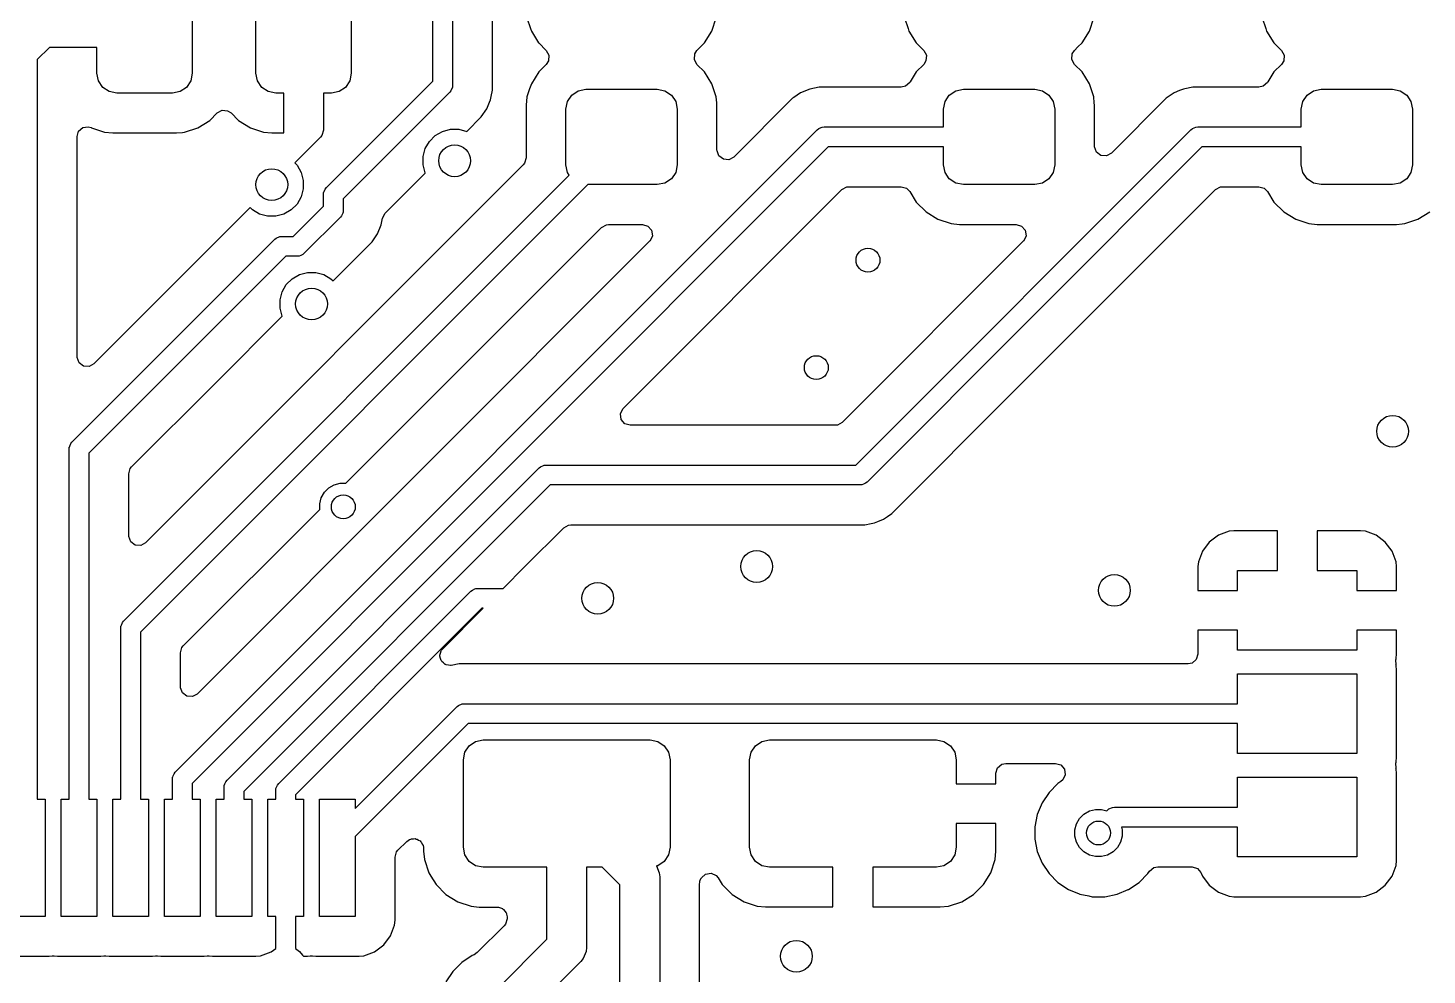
# Model space of a CAD drawing. Extents: x 2.03 to 8.88, y -5.74 to -2.97.
# Drawn here: x 4.509 to 5.202, y -4.745 to -4.277 of the extents above; entities that cross this region are included whole.
import ezdxf

# ---------------------------------------------------------------- set-up
doc = ezdxf.new("R2010")
doc.units = 0
doc.header["$MEASUREMENT"] = 0
doc.layers.add('BLACK', color=7, linetype='CONTINUOUS')

msp = doc.modelspace()

# ---------------------------------------------------------------- linework, layer by layer
at = {"layer": 'BLACK', "linetype": 'CONTINUOUS'}
for p, q in [((4.70965, -4.30308), (4.70965, -4.12402)), ((4.71949, -4.12402), (4.71949, -4.30512)), ((4.73919, -4.30249), (4.73919, -4.14858)), ((4.59055, -4.26378), (4.59055, -4.29921)), ((4.62205, -4.29921), (4.62205, -4.26378)), ((4.66929, -4.26378), (4.66929, -4.29921)), ((4.7563, -4.27176), (4.75805, -4.27703)), ((4.84783, -4.27832), (4.85, -4.27176)), ((4.94331, -4.27176), (4.94505, -4.27703)), ((5.03484, -4.27832), (5.03701, -4.27176)), ((5.12047, -4.27176), (5.12222, -4.27703)), ((4.75805, -4.27703), (4.75847, -4.27832)), ((4.75847, -4.27832), (4.76209, -4.28419)), ((4.8442, -4.2842), (4.84783, -4.27832)), ((4.94505, -4.27703), (4.94548, -4.27832)), ((4.94548, -4.27832), (4.9491, -4.28419)), ((5.03121, -4.2842), (5.03484, -4.27832)), ((5.12222, -4.27703), (5.12265, -4.27832)), ((5.12265, -4.27832), (5.12626, -4.28419)), ((4.51975, -4.28642), (4.51378, -4.29239)), ((4.54331, -4.28642), (4.51975, -4.28642)), ((4.54331, -4.29921), (4.54331, -4.28642)), ((4.76209, -4.28419), (4.7621, -4.2842)), ((4.7621, -4.2842), (4.76579, -4.28789)), ((4.76579, -4.28789), (4.7671, -4.2903)), ((4.83939, -4.28963), (4.84051, -4.28789)), ((4.84051, -4.28789), (4.8422, -4.2862)), ((4.8422, -4.2862), (4.8442, -4.2842)), ((4.9491, -4.28419), (4.94911, -4.2842)), ((4.94911, -4.2842), (4.95279, -4.28789)), ((4.95279, -4.28789), (4.95411, -4.2903)), ((5.0264, -4.28963), (5.02752, -4.28789)), ((5.02752, -4.28789), (5.02921, -4.2862)), ((5.02921, -4.2862), (5.03121, -4.2842)), ((5.12626, -4.28419), (5.12627, -4.2842)), ((5.12627, -4.2842), (5.12996, -4.28789)), ((5.12996, -4.28789), (5.13128, -4.2903)), ((4.51378, -4.29239), (4.51378, -4.65844)), ((4.76579, -4.29479), (4.7621, -4.29848)), ((4.76691, -4.29304), (4.76579, -4.29479)), ((4.7671, -4.2903), (4.76691, -4.29304)), ((4.8392, -4.29238), (4.83939, -4.28963)), ((4.84051, -4.29479), (4.8392, -4.29238)), ((4.8442, -4.29848), (4.84051, -4.29479)), ((4.95279, -4.29479), (4.94911, -4.29848)), ((4.95392, -4.29304), (4.95279, -4.29479)), ((4.95411, -4.2903), (4.95392, -4.29304)), ((5.0262, -4.29238), (5.0264, -4.28963)), ((5.02752, -4.29479), (5.0262, -4.29238)), ((5.03121, -4.29848), (5.02752, -4.29479)), ((5.12996, -4.29479), (5.12627, -4.29848)), ((5.13108, -4.29304), (5.12996, -4.29479)), ((5.13128, -4.2903), (5.13108, -4.29304)), ((4.54406, -4.30298), (4.54331, -4.29921)), ((4.59055, -4.29921), (4.5898, -4.30298)), ((4.6228, -4.30298), (4.62205, -4.29921)), ((4.66929, -4.29921), (4.66854, -4.30298)), ((4.73919, -4.30269), (4.73919, -4.30249)), ((4.73919, -4.30249), (4.73919, -4.30249)), ((4.73919, -4.30754), (4.73919, -4.30269)), ((4.7621, -4.29848), (4.75847, -4.30436)), ((4.84783, -4.30436), (4.8442, -4.29848)), ((4.94911, -4.29848), (4.94604, -4.30344)), ((4.94911, -4.29848), (4.94911, -4.29848)), ((5.03484, -4.30436), (5.03121, -4.29848)), ((5.12627, -4.29848), (5.12321, -4.30344)), ((5.12627, -4.29848), (5.12627, -4.29848)), ((4.54619, -4.30617), (4.54406, -4.30298)), ((4.54938, -4.30831), (4.54619, -4.30617)), ((4.55315, -4.30906), (4.54938, -4.30831)), ((4.58071, -4.30906), (4.55315, -4.30906)), ((4.58448, -4.30831), (4.58071, -4.30906)), ((4.58767, -4.30617), (4.58448, -4.30831)), ((4.5898, -4.30298), (4.58767, -4.30617)), ((4.62493, -4.30617), (4.6228, -4.30298)), ((4.62812, -4.30831), (4.62493, -4.30617)), ((4.63189, -4.30906), (4.62812, -4.30831)), ((4.63583, -4.30906), (4.63189, -4.30906)), ((4.63583, -4.32874), (4.63583, -4.30906)), ((4.65945, -4.30906), (4.65551, -4.30906)), ((4.65551, -4.30906), (4.65551, -4.32732)), ((4.65695, -4.35577), (4.70965, -4.30308)), ((4.66322, -4.30831), (4.65945, -4.30906)), ((4.66641, -4.30617), (4.66322, -4.30831)), ((4.71805, -4.3086), (4.66535, -4.36129)), ((4.66854, -4.30298), (4.66641, -4.30617)), ((4.71866, -4.30785), (4.71805, -4.3086)), ((4.71939, -4.30608), (4.71866, -4.30785)), ((4.71949, -4.30512), (4.71939, -4.30608)), ((4.73856, -4.31073), (4.73919, -4.30754)), ((4.75764, -4.30687), (4.7563, -4.31091)), ((4.75847, -4.30436), (4.75764, -4.30687)), ((4.75847, -4.30436), (4.75847, -4.30436)), ((4.77847, -4.30997), (4.78167, -4.30784)), ((4.78167, -4.30784), (4.78543, -4.30709)), ((4.78543, -4.30709), (4.82087, -4.30709)), ((4.82087, -4.30709), (4.82463, -4.30784)), ((4.82463, -4.30784), (4.82783, -4.30997)), ((4.84933, -4.30889), (4.84783, -4.30436)), ((4.85, -4.31091), (4.84933, -4.30889)), ((4.89186, -4.30889), (4.88844, -4.31117)), ((4.89634, -4.30703), (4.89186, -4.30889)), ((4.89636, -4.30702), (4.89634, -4.30703)), ((4.89641, -4.30701), (4.89636, -4.30702)), ((4.9011, -4.30608), (4.89641, -4.30701)), ((4.89641, -4.30701), (4.89641, -4.30701)), ((4.94169, -4.30608), (4.9011, -4.30608)), ((4.9438, -4.3056), (4.94169, -4.30608)), ((4.94585, -4.30376), (4.9438, -4.3056)), ((4.94604, -4.30344), (4.94585, -4.30376)), ((4.96548, -4.30997), (4.96867, -4.30784)), ((4.96867, -4.30784), (4.97244, -4.30709)), ((4.97244, -4.30709), (5.00787, -4.30709)), ((5.00787, -4.30709), (5.01164, -4.30784)), ((5.01164, -4.30784), (5.01483, -4.30997)), ((5.03634, -4.30889), (5.03484, -4.30436)), ((5.03701, -4.31091), (5.03634, -4.30889)), ((5.07692, -4.30889), (5.07288, -4.31158)), ((5.07954, -4.3078), (5.07692, -4.30889)), ((5.07692, -4.30889), (5.07692, -4.30889)), ((5.0814, -4.30703), (5.07954, -4.3078)), ((5.08219, -4.30687), (5.0814, -4.30703)), ((5.0814, -4.30703), (5.0814, -4.30703)), ((5.08616, -4.30608), (5.08219, -4.30687)), ((5.08219, -4.30687), (5.08219, -4.30687)), ((5.09101, -4.30608), (5.08616, -4.30608)), ((5.09125, -4.30608), (5.09101, -4.30608)), ((5.11886, -4.30608), (5.09125, -4.30608)), ((5.09125, -4.30608), (5.09125, -4.30608)), ((5.12097, -4.3056), (5.11886, -4.30608)), ((5.12301, -4.30376), (5.12097, -4.3056)), ((5.12321, -4.30344), (5.12301, -4.30376)), ((5.14265, -4.30997), (5.14584, -4.30784)), ((5.14584, -4.30784), (5.14961, -4.30709)), ((5.14961, -4.30709), (5.18504, -4.30709)), ((5.18504, -4.30709), (5.18881, -4.30784)), ((5.18881, -4.30784), (5.192, -4.30997)), ((4.7337, -4.32082), (4.73639, -4.31678)), ((4.73639, -4.31678), (4.73772, -4.31357)), ((4.73772, -4.31357), (4.73825, -4.3123)), ((4.73825, -4.3123), (4.73856, -4.31073)), ((4.7563, -4.31091), (4.75589, -4.31496)), ((4.75589, -4.31496), (4.75589, -4.34112)), ((4.7563, -4.31091), (4.7563, -4.31091)), ((4.7563, -4.31091), (4.7563, -4.31091)), ((4.77559, -4.31693), (4.77634, -4.31316)), ((4.77634, -4.31316), (4.77847, -4.30997)), ((4.82783, -4.30997), (4.82996, -4.31316)), ((4.82996, -4.31316), (4.83071, -4.31693)), ((4.8503, -4.31381), (4.85, -4.31091)), ((4.85, -4.31091), (4.85, -4.31091)), ((4.85041, -4.31496), (4.8503, -4.31381)), ((4.85041, -4.33721), (4.85041, -4.31496)), ((4.88783, -4.31158), (4.85875, -4.34066)), ((4.88844, -4.31117), (4.88783, -4.31158)), ((4.88783, -4.31158), (4.88783, -4.31158)), ((4.9626, -4.31693), (4.96335, -4.31316)), ((4.96335, -4.31316), (4.96548, -4.30997)), ((5.01483, -4.30997), (5.01697, -4.31316)), ((5.01697, -4.31316), (5.01772, -4.31693)), ((5.0373, -4.31381), (5.03701, -4.31091)), ((5.03701, -4.31091), (5.03701, -4.31091)), ((5.03742, -4.31496), (5.0373, -4.31381)), ((5.03742, -4.33526), (5.03742, -4.31496)), ((5.07288, -4.31158), (5.04576, -4.33871)), ((5.13976, -4.31693), (5.14051, -4.31316)), ((5.14051, -4.31316), (5.14265, -4.30997)), ((5.192, -4.30997), (5.19413, -4.31316)), ((5.19413, -4.31316), (5.19488, -4.31693)), ((4.59328, -4.32617), (4.59916, -4.32255)), ((4.59916, -4.32255), (4.60286, -4.31885)), ((4.60286, -4.31885), (4.60528, -4.31753)), ((4.60528, -4.31753), (4.60802, -4.31772)), ((4.60802, -4.31772), (4.60977, -4.31885)), ((4.60977, -4.31885), (4.61345, -4.32253)), ((4.61345, -4.32253), (4.61933, -4.32616)), ((4.72653, -4.32799), (4.7337, -4.32082)), ((4.77559, -4.34449), (4.77559, -4.31693)), ((4.83071, -4.31693), (4.83071, -4.34449)), ((4.9626, -4.32579), (4.9626, -4.31693)), ((5.01772, -4.31693), (5.01772, -4.34449)), ((5.13976, -4.32579), (5.13976, -4.31693)), ((5.19488, -4.31693), (5.19488, -4.34449)), ((4.53348, -4.33053), (4.53426, -4.32789)), ((4.53348, -4.43959), (4.53348, -4.33053)), ((4.53426, -4.32789), (4.53634, -4.32609)), ((4.53634, -4.32609), (4.53906, -4.3257)), ((4.53906, -4.3257), (4.54043, -4.3261)), ((4.54043, -4.3261), (4.54058, -4.32617)), ((4.54058, -4.32617), (4.54058, -4.32617)), ((4.54058, -4.32617), (4.54713, -4.32835)), ((4.54713, -4.32835), (4.55118, -4.32876)), ((4.55118, -4.32876), (4.58268, -4.32876)), ((4.58215, -4.64512), (4.90004, -4.32723)), ((4.58268, -4.32876), (4.58568, -4.32845)), ((4.58268, -4.32876), (4.58268, -4.32876)), ((4.58268, -4.32876), (4.58268, -4.32876)), ((4.58568, -4.32845), (4.58672, -4.32835)), ((4.58672, -4.32835), (4.59328, -4.32617)), ((4.61933, -4.32616), (4.61933, -4.32616)), ((4.61933, -4.32616), (4.62588, -4.32833)), ((4.62588, -4.32833), (4.62588, -4.32833)), ((4.62588, -4.32833), (4.62992, -4.32874)), ((4.62992, -4.32874), (4.63583, -4.32874)), ((4.63583, -4.32874), (4.63583, -4.32874)), ((4.65474, -4.32996), (4.65408, -4.33078)), ((4.65551, -4.32732), (4.65474, -4.32996)), ((4.70798, -4.33293), (4.71089, -4.33003)), ((4.71089, -4.33003), (4.71445, -4.32797)), ((4.71445, -4.32797), (4.71842, -4.32691)), ((4.71842, -4.32691), (4.72253, -4.32691)), ((4.72253, -4.32691), (4.7265, -4.32797)), ((4.7265, -4.32797), (4.72653, -4.32799)), ((4.90004, -4.32723), (4.90079, -4.32662)), ((4.90079, -4.32662), (4.90203, -4.3261)), ((4.90079, -4.32662), (4.90079, -4.32662)), ((4.90203, -4.3261), (4.90256, -4.32588)), ((4.90256, -4.32588), (4.90352, -4.32579)), ((4.90256, -4.32588), (4.90256, -4.32588)), ((4.90352, -4.32579), (4.9626, -4.32579)), ((4.91922, -4.49311), (5.0851, -4.32723)), ((5.0851, -4.32723), (5.08585, -4.32662)), ((5.08585, -4.32662), (5.08762, -4.32588)), ((5.08762, -4.32588), (5.08858, -4.32579)), ((5.08858, -4.32579), (5.13976, -4.32579)), ((4.90556, -4.33563), (4.59055, -4.65064)), ((4.64925, -4.33561), (4.64473, -4.34012)), ((4.65408, -4.33078), (4.64925, -4.33561)), ((4.70486, -4.34046), (4.70592, -4.33649)), ((4.70592, -4.33649), (4.70798, -4.33293)), ((4.85043, -4.33755), (4.85041, -4.33721)), ((4.85139, -4.34013), (4.85043, -4.33755)), ((4.9626, -4.33563), (4.90556, -4.33563)), ((5.09062, -4.33563), (4.92474, -4.50151)), ((4.9626, -4.34449), (4.9626, -4.33563)), ((5.03743, -4.33561), (5.03742, -4.33526)), ((5.03839, -4.33818), (5.03743, -4.33561)), ((5.13976, -4.33563), (5.09062, -4.33563)), ((5.13976, -4.34449), (5.13976, -4.33563)), ((4.6413, -4.34355), (4.64127, -4.3436)), ((4.64127, -4.3436), (4.64241, -4.34474)), ((4.64379, -4.34107), (4.6413, -4.34355)), ((4.64473, -4.34012), (4.64379, -4.34107)), ((4.64473, -4.34012), (4.64473, -4.34012)), ((4.70486, -4.34458), (4.70486, -4.34046)), ((4.75511, -4.34376), (4.75446, -4.34458)), ((4.75589, -4.34112), (4.75511, -4.34376)), ((4.77634, -4.34825), (4.77559, -4.34449)), ((4.83071, -4.34449), (4.82996, -4.34825)), ((4.85359, -4.34178), (4.85139, -4.34013)), ((4.85633, -4.34198), (4.85359, -4.34178)), ((4.85875, -4.34066), (4.85633, -4.34198)), ((4.96335, -4.34825), (4.9626, -4.34449)), ((5.01772, -4.34449), (5.01697, -4.34825)), ((5.0406, -4.33983), (5.03839, -4.33818)), ((5.04334, -4.34003), (5.0406, -4.33983)), ((5.04576, -4.33871), (5.04334, -4.34003)), ((5.14051, -4.34825), (5.13976, -4.34449)), ((5.19488, -4.34449), (5.19413, -4.34825)), ((4.55656, -4.57034), (4.77726, -4.34964)), ((4.75446, -4.34458), (4.56741, -4.53162)), ((4.64241, -4.34474), (4.64447, -4.3483)), ((4.64447, -4.3483), (4.64553, -4.35228)), ((4.68609, -4.36842), (4.70594, -4.34857)), ((4.70592, -4.34855), (4.70486, -4.34458)), ((4.70594, -4.34857), (4.70592, -4.34855)), ((4.77726, -4.34964), (4.77634, -4.34825)), ((4.82783, -4.35145), (4.82463, -4.35358)), ((4.82996, -4.34825), (4.82783, -4.35145)), ((4.96548, -4.35145), (4.96335, -4.34825)), ((4.96867, -4.35358), (4.96548, -4.35145)), ((5.01483, -4.35145), (5.01164, -4.35358)), ((5.01697, -4.34825), (5.01483, -4.35145)), ((5.14265, -4.35145), (5.14051, -4.34825)), ((5.14584, -4.35358), (5.14265, -4.35145)), ((5.192, -4.35145), (5.18881, -4.35358)), ((5.19413, -4.34825), (5.192, -4.35145)), ((4.78649, -4.35433), (4.56496, -4.57586)), ((4.64553, -4.35639), (4.64447, -4.36036)), ((4.64553, -4.35228), (4.64553, -4.35639)), ((4.65551, -4.35925), (4.65561, -4.35829)), ((4.65561, -4.35829), (4.65567, -4.35813)), ((4.65567, -4.35813), (4.65585, -4.35769)), ((4.65585, -4.35769), (4.65634, -4.35652)), ((4.65634, -4.35652), (4.65695, -4.35577)), ((4.65634, -4.35652), (4.65634, -4.35652)), ((4.82087, -4.35433), (4.78649, -4.35433)), ((4.80399, -4.46507), (4.91229, -4.35676)), ((4.82463, -4.35358), (4.82087, -4.35433)), ((4.91229, -4.35676), (4.91471, -4.35545)), ((4.91471, -4.35545), (4.91575, -4.35533)), ((4.91575, -4.35533), (4.94169, -4.35533)), ((4.94169, -4.35533), (4.94433, -4.35611)), ((4.94433, -4.35611), (4.94585, -4.35765)), ((4.94585, -4.35765), (4.94911, -4.36294)), ((4.97244, -4.35433), (4.96867, -4.35358)), ((5.00787, -4.35433), (4.97244, -4.35433)), ((4.99339, -4.46073), (5.09735, -4.35676)), ((5.01164, -4.35358), (5.00787, -4.35433)), ((5.09735, -4.35676), (5.09977, -4.35545)), ((5.09977, -4.35545), (5.10081, -4.35533)), ((5.10081, -4.35533), (5.11886, -4.35533)), ((5.11886, -4.35533), (5.1215, -4.35611)), ((5.1215, -4.35611), (5.12301, -4.35765)), ((5.12301, -4.35765), (5.12627, -4.36294)), ((5.14961, -4.35433), (5.14584, -4.35358)), ((5.18504, -4.35433), (5.14961, -4.35433)), ((5.18881, -4.35358), (5.18504, -4.35433)), ((4.64241, -4.36392), (4.63951, -4.36682)), ((4.64052, -4.37992), (4.65551, -4.36493)), ((4.64447, -4.36036), (4.64241, -4.36392)), ((4.65551, -4.36493), (4.65551, -4.35925)), ((4.66535, -4.36129), (4.66535, -4.36697)), ((4.94911, -4.36294), (4.95399, -4.36782)), ((5.12627, -4.36294), (5.13116, -4.36782)), ((4.61914, -4.36571), (4.54182, -4.44304)), ((4.61919, -4.36568), (4.61914, -4.36571)), ((4.61914, -4.36571), (4.61914, -4.36571)), ((4.62033, -4.36682), (4.61919, -4.36568)), ((4.62389, -4.36888), (4.62033, -4.36682)), ((4.62787, -4.36994), (4.62389, -4.36888)), ((4.63198, -4.36994), (4.62787, -4.36994)), ((4.63595, -4.36888), (4.63198, -4.36994)), ((4.63951, -4.36682), (4.63595, -4.36888)), ((4.66391, -4.37045), (4.64604, -4.38832)), ((4.66452, -4.3697), (4.66391, -4.37045)), ((4.66506, -4.36842), (4.66452, -4.3697)), ((4.66452, -4.3697), (4.66452, -4.3697)), ((4.66526, -4.36793), (4.66506, -4.36842)), ((4.66535, -4.36697), (4.66526, -4.36793)), ((4.66526, -4.36793), (4.66526, -4.36793)), ((4.68411, -4.37415), (4.68475, -4.37096)), ((4.68475, -4.37096), (4.68476, -4.37092)), ((4.68476, -4.37092), (4.68603, -4.36848)), ((4.68603, -4.36848), (4.68609, -4.36842)), ((4.95399, -4.36782), (4.95987, -4.37145)), ((4.95987, -4.37145), (4.96643, -4.37362)), ((5.13116, -4.36782), (5.13703, -4.37145)), ((5.13703, -4.37145), (5.14359, -4.37362)), ((5.19105, -4.37362), (5.19761, -4.37145)), ((5.19761, -4.37145), (5.20349, -4.36782)), ((4.66662, -4.50207), (4.79322, -4.37547)), ((4.67962, -4.38259), (4.68226, -4.37863)), ((4.68226, -4.37863), (4.68411, -4.37415)), ((4.79322, -4.37547), (4.79563, -4.37415)), ((4.79563, -4.37415), (4.79667, -4.37404)), ((4.79667, -4.37404), (4.81358, -4.37404)), ((4.81358, -4.37404), (4.81622, -4.37481)), ((4.81622, -4.37481), (4.81803, -4.37689)), ((4.81803, -4.37689), (4.81842, -4.37961)), ((4.96643, -4.37362), (4.97047, -4.37404)), ((4.97047, -4.37404), (4.99864, -4.37404)), ((4.99864, -4.37404), (5.00128, -4.37481)), ((5.00128, -4.37481), (5.00308, -4.37689)), ((5.00308, -4.37689), (5.00348, -4.37961)), ((5.14359, -4.37362), (5.14764, -4.37404)), ((5.14764, -4.37404), (5.18701, -4.37404)), ((5.18701, -4.37404), (5.18983, -4.37375)), ((5.18701, -4.37404), (5.18701, -4.37404)), ((5.18701, -4.37404), (5.18701, -4.37404)), ((5.18983, -4.37375), (5.19105, -4.37362)), ((4.53097, -4.48176), (4.63136, -4.38136)), ((4.81704, -4.38237), (4.593, -4.60641)), ((4.63136, -4.38136), (4.63211, -4.38075)), ((4.63211, -4.38075), (4.63388, -4.38002)), ((4.63388, -4.38002), (4.63484, -4.37992)), ((4.63484, -4.37992), (4.64052, -4.37992)), ((4.66169, -4.40054), (4.67956, -4.38267)), ((4.67956, -4.38267), (4.67962, -4.38259)), ((4.81727, -4.38211), (4.81704, -4.38237)), ((4.81842, -4.37961), (4.81727, -4.38211)), ((5.0021, -4.38237), (4.91249, -4.47198)), ((5.00233, -4.38211), (5.0021, -4.38237)), ((5.00348, -4.37961), (5.00233, -4.38211)), ((4.63688, -4.38976), (4.53937, -4.48727)), ((4.64256, -4.38976), (4.63688, -4.38976)), ((4.64352, -4.38967), (4.64256, -4.38976)), ((4.64437, -4.38932), (4.64352, -4.38967)), ((4.64352, -4.38967), (4.64352, -4.38967)), ((4.64529, -4.38893), (4.64437, -4.38932)), ((4.64604, -4.38832), (4.64529, -4.38893)), ((4.64529, -4.38893), (4.64529, -4.38893)), ((4.64002, -4.40089), (4.64358, -4.39884)), ((4.64358, -4.39884), (4.64755, -4.39777)), ((4.64755, -4.39777), (4.65166, -4.39777)), ((4.65166, -4.39777), (4.65563, -4.39884)), ((4.65563, -4.39884), (4.65919, -4.40089)), ((4.63506, -4.40736), (4.63711, -4.4038)), ((4.63711, -4.4038), (4.64002, -4.40089)), ((4.65919, -4.40089), (4.66026, -4.40196)), ((4.66026, -4.40196), (4.66169, -4.40054)), ((4.66169, -4.40054), (4.66169, -4.40054)), ((4.63399, -4.41133), (4.63506, -4.40736)), ((4.63399, -4.41544), (4.63399, -4.41133)), ((4.60213, -4.45239), (4.63507, -4.41944)), ((4.63506, -4.41941), (4.63399, -4.41544)), ((4.63507, -4.41944), (4.63506, -4.41941)), ((4.5335, -4.43994), (4.53348, -4.43959)), ((4.53446, -4.44251), (4.5335, -4.43994)), ((4.53666, -4.44416), (4.53446, -4.44251)), ((4.5394, -4.44436), (4.53666, -4.44416)), ((4.54182, -4.44304), (4.5394, -4.44436)), ((4.5605, -4.49401), (4.60213, -4.45239)), ((4.94079, -4.51333), (4.99339, -4.46073)), ((4.80261, -4.46783), (4.80375, -4.46533)), ((4.803, -4.47055), (4.80261, -4.46783)), ((4.80375, -4.46533), (4.80399, -4.46507)), ((4.8048, -4.47263), (4.803, -4.47055)), ((4.80744, -4.47341), (4.8048, -4.47263)), ((4.90904, -4.47341), (4.80744, -4.47341)), ((4.91008, -4.47329), (4.90904, -4.47341)), ((4.91249, -4.47198), (4.91008, -4.47329)), ((4.52986, -4.4837), (4.53036, -4.4825)), ((4.53036, -4.4825), (4.53097, -4.48176)), ((4.53036, -4.4825), (4.53036, -4.4825)), ((4.52953, -4.48524), (4.52962, -4.48428)), ((4.52953, -4.65844), (4.52953, -4.48524)), ((4.52962, -4.48428), (4.52966, -4.48417)), ((4.52966, -4.48417), (4.52986, -4.4837)), ((4.53937, -4.48727), (4.53937, -4.65844)), ((4.55907, -4.49746), (4.55985, -4.49482)), ((4.55985, -4.49482), (4.5605, -4.49401)), ((4.60774, -4.64908), (4.76227, -4.49455)), ((4.76227, -4.49455), (4.76301, -4.49394)), ((4.76301, -4.49394), (4.7645, -4.49332)), ((4.76301, -4.49394), (4.76301, -4.49394)), ((4.7645, -4.49332), (4.76479, -4.4932)), ((4.76479, -4.4932), (4.76575, -4.49311)), ((4.76479, -4.4932), (4.76479, -4.4932)), ((4.76575, -4.49311), (4.91922, -4.49311)), ((4.55907, -4.52817), (4.55907, -4.49746)), ((4.76779, -4.50295), (4.61614, -4.6546)), ((4.65816, -4.50441), (4.66083, -4.50287)), ((4.66083, -4.50287), (4.66381, -4.50207)), ((4.66381, -4.50207), (4.66662, -4.50207)), ((4.92126, -4.50295), (4.76779, -4.50295)), ((4.92222, -4.50286), (4.92126, -4.50295)), ((4.92292, -4.50257), (4.92222, -4.50286)), ((4.92222, -4.50286), (4.92222, -4.50286)), ((4.92399, -4.50212), (4.92292, -4.50257)), ((4.92474, -4.50151), (4.92399, -4.50212)), ((4.92399, -4.50212), (4.92399, -4.50212)), ((4.65364, -4.51224), (4.65444, -4.50926)), ((4.65444, -4.50926), (4.65598, -4.50659)), ((4.65598, -4.50659), (4.65816, -4.50441)), ((4.5861, -4.58259), (4.65364, -4.51504)), ((4.65364, -4.51504), (4.65364, -4.51224)), ((4.93494, -4.51851), (4.93696, -4.51716)), ((4.93696, -4.51716), (4.94039, -4.51373)), ((4.94039, -4.51373), (4.94079, -4.51333)), ((4.94039, -4.51373), (4.94039, -4.51373)), ((4.94079, -4.51333), (4.94079, -4.51333)), ((4.75521, -4.54339), (4.77452, -4.52409)), ((4.77452, -4.52409), (4.77693, -4.52277)), ((4.77693, -4.52277), (4.77797, -4.52266)), ((4.77797, -4.52266), (4.92369, -4.52266)), ((4.92369, -4.52266), (4.92681, -4.52204)), ((4.92369, -4.52266), (4.92369, -4.52266)), ((4.92681, -4.52204), (4.92844, -4.52171)), ((4.92844, -4.52171), (4.93002, -4.52106)), ((4.93002, -4.52106), (4.93292, -4.51985)), ((4.93292, -4.51985), (4.93494, -4.51851)), ((4.55909, -4.52852), (4.55907, -4.52817)), ((4.56005, -4.5311), (4.55909, -4.52852)), ((4.56225, -4.53275), (4.56005, -4.5311)), ((5.09421, -4.53121), (5.09081, -4.53574)), ((5.09874, -4.52782), (5.09421, -4.53121)), ((5.09421, -4.53121), (5.09421, -4.53121)), ((5.10404, -4.52584), (5.09874, -4.52782)), ((5.09874, -4.52782), (5.09874, -4.52782)), ((5.10638, -4.52559), (5.10404, -4.52584)), ((5.10404, -4.52584), (5.10404, -4.52584)), ((5.12795, -4.52559), (5.10638, -4.52559)), ((5.12795, -4.54528), (5.12795, -4.52559)), ((5.16921, -4.52559), (5.14764, -4.52559)), ((5.14764, -4.52559), (5.14764, -4.54528)), ((5.17155, -4.52584), (5.16921, -4.52559)), ((5.17685, -4.52782), (5.17155, -4.52584)), ((5.17155, -4.52584), (5.17155, -4.52584)), ((5.18139, -4.53121), (5.17685, -4.52782)), ((5.17685, -4.52782), (5.17685, -4.52782)), ((5.18478, -4.53574), (5.18139, -4.53121)), ((5.18139, -4.53121), (5.18139, -4.53121)), ((4.56499, -4.53294), (4.56225, -4.53275)), ((4.56741, -4.53162), (4.56499, -4.53294)), ((5.09081, -4.53574), (5.08883, -4.54105)), ((5.09081, -4.53574), (5.09081, -4.53574)), ((5.18676, -4.54105), (5.18478, -4.53574)), ((5.18478, -4.53574), (5.18478, -4.53574)), ((4.74447, -4.55413), (4.75521, -4.54339)), ((5.08883, -4.54105), (5.08858, -4.54339)), ((5.08858, -4.54339), (5.08858, -4.55512)), ((5.08883, -4.54105), (5.08883, -4.54105)), ((5.10827, -4.55512), (5.10827, -4.54528)), ((5.10827, -4.54528), (5.12795, -4.54528)), ((5.14764, -4.54528), (5.16732, -4.54528)), ((5.16732, -4.54528), (5.16732, -4.55512)), ((5.18701, -4.54339), (5.18676, -4.54105)), ((5.18676, -4.54105), (5.18676, -4.54105)), ((5.18701, -4.55512), (5.18701, -4.54339)), ((5.18701, -4.54339), (5.18701, -4.54339)), ((4.63333, -4.65075), (4.72851, -4.55558)), ((4.72851, -4.55558), (4.72925, -4.55496)), ((4.72925, -4.55496), (4.73053, -4.55444)), ((4.72925, -4.55496), (4.72925, -4.55496)), ((4.73053, -4.55444), (4.73103, -4.55423)), ((4.73103, -4.55423), (4.73199, -4.55413)), ((4.73103, -4.55423), (4.73103, -4.55423)), ((4.73199, -4.55413), (4.74447, -4.55413)), ((5.08858, -4.55512), (5.10827, -4.55512)), ((5.16732, -4.55512), (5.18701, -4.55512)), ((4.73403, -4.56398), (4.64173, -4.65627)), ((4.71459, -4.58401), (4.73463, -4.56398)), ((4.73463, -4.56398), (4.73403, -4.56398)), ((4.55512, -4.57382), (4.55521, -4.57286)), ((4.55521, -4.57286), (4.55526, -4.57275)), ((4.55526, -4.57275), (4.55543, -4.57234)), ((4.55543, -4.57234), (4.55595, -4.57108)), ((4.55595, -4.57108), (4.55656, -4.57034)), ((4.55595, -4.57108), (4.55595, -4.57108)), ((4.55512, -4.65844), (4.55512, -4.57382)), ((4.56496, -4.57586), (4.56496, -4.65844)), ((5.10827, -4.5748), (5.08858, -4.5748)), ((5.08858, -4.5748), (5.08858, -4.58663)), ((5.10827, -4.58465), (5.10827, -4.5748)), ((5.18701, -4.5748), (5.16732, -4.5748)), ((5.16732, -4.5748), (5.16732, -4.58465)), ((5.18701, -4.58653), (5.18701, -4.5748)), ((4.58467, -4.58604), (4.58544, -4.5834)), ((4.58467, -4.60295), (4.58467, -4.58604)), ((4.58544, -4.5834), (4.5861, -4.58259)), ((4.71317, -4.58719), (4.71354, -4.58614)), ((4.71354, -4.58614), (4.7138, -4.58505)), ((4.7138, -4.58505), (4.71405, -4.58473)), ((4.71405, -4.58473), (4.7141, -4.5846)), ((4.7141, -4.5846), (4.71422, -4.5845)), ((4.71422, -4.5845), (4.71459, -4.58401)), ((5.08858, -4.58663), (5.08781, -4.58927)), ((5.16732, -4.58465), (5.10827, -4.58465)), ((5.18676, -4.58887), (5.18701, -4.58653)), ((5.18701, -4.58653), (5.18701, -4.58653)), ((4.71323, -4.58746), (4.71317, -4.58719)), ((4.71317, -4.58773), (4.71323, -4.58746)), ((4.71354, -4.58878), (4.71317, -4.58773)), ((4.71379, -4.58986), (4.71354, -4.58878)), ((4.71399, -4.59006), (4.71379, -4.58986)), ((4.71408, -4.59032), (4.71399, -4.59006)), ((4.71496, -4.59101), (4.71408, -4.59032)), ((4.71576, -4.59178), (4.71496, -4.59101)), ((4.71604, -4.59184), (4.71576, -4.59178)), ((4.71626, -4.59201), (4.71604, -4.59184)), ((4.71737, -4.59211), (4.71626, -4.59201)), ((4.71846, -4.59233), (4.71737, -4.59211)), ((4.71873, -4.59231), (4.71846, -4.59233)), ((4.71874, -4.59231), (4.71873, -4.59231)), ((4.72271, -4.59152), (4.71874, -4.59231)), ((4.72756, -4.59152), (4.72271, -4.59152)), ((5.0837, -4.59152), (4.72756, -4.59152)), ((4.72756, -4.59152), (4.72756, -4.59152)), ((5.08573, -4.59107), (5.0837, -4.59152)), ((5.08781, -4.58927), (5.08573, -4.59107)), ((5.18658, -4.58949), (5.18674, -4.58895)), ((5.18675, -4.59192), (5.18658, -4.58949)), ((5.1867, -4.59193), (5.18675, -4.59192)), ((5.18678, -4.59223), (5.1867, -4.59193)), ((5.18674, -4.58895), (5.18676, -4.58887)), ((5.18703, -4.59457), (5.18678, -4.59223)), ((5.18678, -4.59223), (5.18678, -4.59223)), ((5.10827, -4.61122), (5.10827, -4.59646)), ((5.10827, -4.59646), (5.16732, -4.59646)), ((5.16732, -4.59646), (5.16732, -4.63583)), ((5.18703, -4.63771), (5.18703, -4.59457)), ((4.58468, -4.6033), (4.58467, -4.60295)), ((4.58564, -4.60588), (4.58468, -4.6033)), ((4.58784, -4.60753), (4.58564, -4.60588)), ((4.59058, -4.60772), (4.58784, -4.60753)), ((4.593, -4.60641), (4.59058, -4.60772)), ((4.67126, -4.66306), (4.72166, -4.61266)), ((4.72166, -4.61266), (4.7224, -4.61205)), ((4.7224, -4.61205), (4.72418, -4.61132)), ((4.72418, -4.61132), (4.72514, -4.61122)), ((4.72418, -4.61132), (4.72418, -4.61132)), ((4.72514, -4.61122), (5.10827, -4.61122)), ((4.72718, -4.62106), (4.67126, -4.67698)), ((5.10827, -4.62106), (4.72718, -4.62106)), ((5.10827, -4.63583), (5.10827, -4.62106)), ((4.7248, -4.63898), (4.72555, -4.63521)), ((4.72555, -4.63521), (4.72769, -4.63202)), ((4.72769, -4.63202), (4.73088, -4.62988)), ((4.73088, -4.62988), (4.73465, -4.62913)), ((4.73465, -4.62913), (4.81732, -4.62913)), ((4.81732, -4.62913), (4.82109, -4.62988)), ((4.82109, -4.62988), (4.82428, -4.63202)), ((4.82428, -4.63202), (4.82642, -4.63521)), ((4.82642, -4.63521), (4.82717, -4.63898)), ((4.86654, -4.63898), (4.86728, -4.63521)), ((4.86728, -4.63521), (4.86942, -4.63202)), ((4.86942, -4.63202), (4.87261, -4.62988)), ((4.87261, -4.62988), (4.87638, -4.62913)), ((4.87638, -4.62913), (4.95906, -4.62913)), ((4.95906, -4.62913), (4.96282, -4.62988)), ((4.96282, -4.62988), (4.96601, -4.63202)), ((4.96601, -4.63202), (4.96815, -4.63521)), ((4.96815, -4.63521), (4.9689, -4.63898)), ((4.7248, -4.68228), (4.7248, -4.63898)), ((4.82717, -4.63898), (4.82717, -4.68228)), ((4.86654, -4.68228), (4.86654, -4.63898)), ((4.9689, -4.63898), (4.9689, -4.65079)), ((4.98936, -4.64301), (4.99144, -4.64121)), ((4.99144, -4.64121), (4.99346, -4.64077)), ((4.99346, -4.64077), (5.01808, -4.64077)), ((5.01808, -4.64077), (5.02072, -4.64154)), ((5.02072, -4.64154), (5.02252, -4.64362)), ((5.16732, -4.63583), (5.10827, -4.63583)), ((5.18659, -4.64069), (5.18676, -4.6401)), ((5.18676, -4.6431), (5.18659, -4.64069)), ((5.18676, -4.6401), (5.18678, -4.64006)), ((5.18678, -4.64006), (5.18703, -4.63771)), ((5.18678, -4.64006), (5.18678, -4.64006)), ((4.58071, -4.6486), (4.5808, -4.64764)), ((4.58071, -4.65844), (4.58071, -4.6486)), ((4.5808, -4.64764), (4.58085, -4.64752)), ((4.58085, -4.64752), (4.58113, -4.64686)), ((4.58113, -4.64686), (4.58154, -4.64587)), ((4.58154, -4.64587), (4.58215, -4.64512)), ((4.58154, -4.64587), (4.58154, -4.64587)), ((4.60713, -4.64982), (4.60774, -4.64908)), ((4.98858, -4.64565), (4.98936, -4.64301)), ((4.98858, -4.65079), (4.98858, -4.64565)), ((5.02177, -4.64885), (5.02079, -4.64971)), ((5.02291, -4.64634), (5.02177, -4.64885)), ((5.02252, -4.64362), (5.02291, -4.64634)), ((5.10827, -4.6624), (5.10827, -4.64764)), ((5.10827, -4.64764), (5.16732, -4.64764)), ((5.16732, -4.64764), (5.16732, -4.68701)), ((5.1867, -4.64311), (5.18676, -4.6431)), ((5.18678, -4.64341), (5.1867, -4.64311)), ((5.18703, -4.64575), (5.18678, -4.64341)), ((5.18678, -4.64341), (5.18678, -4.64341)), ((5.18678, -4.64341), (5.18678, -4.64341)), ((5.18703, -4.68889), (5.18703, -4.64575)), ((4.59055, -4.65064), (4.59055, -4.65844)), ((4.6063, -4.65256), (4.60639, -4.6516)), ((4.6063, -4.65844), (4.6063, -4.65256)), ((4.60639, -4.6516), (4.60651, -4.65132)), ((4.60651, -4.65132), (4.60668, -4.65091)), ((4.60668, -4.65091), (4.60713, -4.64982)), ((4.60713, -4.64982), (4.60713, -4.64982)), ((4.61614, -4.6546), (4.61614, -4.65844)), ((4.63189, -4.65423), (4.63198, -4.65327)), ((4.63189, -4.65844), (4.63189, -4.65423)), ((4.63198, -4.65327), (4.632, -4.65323)), ((4.632, -4.65323), (4.63228, -4.65256)), ((4.63228, -4.65256), (4.63272, -4.6515)), ((4.63272, -4.6515), (4.63333, -4.65075)), ((4.63272, -4.6515), (4.63272, -4.6515)), ((4.64173, -4.65627), (4.64173, -4.65844)), ((4.9689, -4.65079), (4.98858, -4.65079)), ((5.01489, -4.65511), (5.01144, -4.66027)), ((5.01928, -4.65072), (5.01489, -4.65511)), ((5.01489, -4.65511), (5.01489, -4.65511)), ((5.02079, -4.64971), (5.01928, -4.65072)), ((5.01928, -4.65072), (5.01928, -4.65072)), ((4.51378, -4.65844), (4.51772, -4.65844)), ((4.51772, -4.65844), (4.51772, -4.71652)), ((4.52559, -4.71652), (4.52559, -4.65844)), ((4.52559, -4.65844), (4.52953, -4.65844)), ((4.53937, -4.65844), (4.54331, -4.65844)), ((4.54331, -4.65844), (4.54331, -4.71652)), ((4.55118, -4.71652), (4.55118, -4.65844)), ((4.55118, -4.65844), (4.55512, -4.65844)), ((4.56496, -4.65844), (4.5689, -4.65844)), ((4.5689, -4.65844), (4.5689, -4.71652)), ((4.57677, -4.71652), (4.57677, -4.65844)), ((4.57677, -4.65844), (4.58071, -4.65844)), ((4.59055, -4.65844), (4.59449, -4.65844)), ((4.59449, -4.65844), (4.59449, -4.71652)), ((4.60236, -4.71652), (4.60236, -4.65844)), ((4.60236, -4.65844), (4.6063, -4.65844)), ((4.61614, -4.65844), (4.62008, -4.65844)), ((4.62008, -4.65844), (4.62008, -4.71652)), ((4.62795, -4.71652), (4.62795, -4.65844)), ((4.62795, -4.65844), (4.63189, -4.65844)), ((4.64173, -4.65844), (4.64567, -4.65844)), ((4.64567, -4.65844), (4.64567, -4.71652)), ((4.65354, -4.71652), (4.65354, -4.65844)), ((4.65354, -4.65844), (4.67126, -4.65844)), ((4.67126, -4.65844), (4.67126, -4.66306)), ((5.01144, -4.66027), (5.00907, -4.666)), ((5.01144, -4.66027), (5.01144, -4.66027)), ((5.04376, -4.66384), (5.04451, -4.66323)), ((5.04451, -4.66323), (5.04628, -4.6625)), ((5.04628, -4.6625), (5.04724, -4.6624)), ((5.04724, -4.6624), (5.10827, -4.6624)), ((5.00907, -4.666), (5.00785, -4.67209)), ((5.00907, -4.666), (5.00907, -4.666)), ((5.02846, -4.67068), (5.03, -4.66801)), ((5.03, -4.66801), (5.03218, -4.66583)), ((5.03218, -4.66583), (5.03485, -4.66428)), ((5.03485, -4.66428), (5.03783, -4.66349)), ((5.03783, -4.66349), (5.04091, -4.66349)), ((5.04091, -4.66349), (5.04344, -4.66416)), ((5.04344, -4.66416), (5.04376, -4.66384)), ((4.67126, -4.67698), (4.67126, -4.71652)), ((4.98858, -4.67047), (4.9689, -4.67047)), ((4.9689, -4.67047), (4.9689, -4.68228)), ((4.98858, -4.68425), (4.98858, -4.67047)), ((5.00785, -4.67209), (5.00785, -4.6783)), ((5.02766, -4.67366), (5.02846, -4.67068)), ((5.02766, -4.67674), (5.02766, -4.67366)), ((5.02846, -4.67972), (5.02766, -4.67674)), ((5.05108, -4.67674), (5.05028, -4.67972)), ((5.10827, -4.67224), (5.0507, -4.67224)), ((5.0507, -4.67224), (5.05108, -4.67366)), ((5.05108, -4.67366), (5.05108, -4.67674)), ((5.10827, -4.68701), (5.10827, -4.67224)), ((4.69174, -4.68452), (4.69239, -4.68371)), ((4.69239, -4.68371), (4.69676, -4.67934)), ((4.69676, -4.67934), (4.69753, -4.67892)), ((4.69753, -4.67892), (4.69819, -4.67835)), ((4.69819, -4.67835), (4.69871, -4.67828)), ((4.69871, -4.67828), (4.69918, -4.67802)), ((4.69918, -4.67802), (4.70005, -4.67808)), ((4.70005, -4.67808), (4.70091, -4.67796)), ((4.70091, -4.67796), (4.70139, -4.67818)), ((4.70139, -4.67818), (4.70192, -4.67822)), ((4.70192, -4.67822), (4.70262, -4.67874)), ((4.70262, -4.67874), (4.70341, -4.6791)), ((4.70341, -4.6791), (4.7037, -4.67955)), ((4.7037, -4.67955), (4.70412, -4.67987)), ((4.70412, -4.67987), (4.70443, -4.68068)), ((4.70443, -4.68068), (4.7049, -4.68142)), ((4.7049, -4.68142), (4.70502, -4.68228)), ((4.70502, -4.68228), (4.70509, -4.68244)), ((4.70509, -4.68244), (4.7051, -4.68279)), ((4.7051, -4.68279), (4.7051, -4.68425)), ((4.72555, -4.68605), (4.7248, -4.68228)), ((4.82717, -4.68228), (4.82642, -4.68605)), ((4.86728, -4.68605), (4.86654, -4.68228)), ((4.9689, -4.68228), (4.96815, -4.68605)), ((5.00785, -4.6783), (5.00907, -4.68439)), ((5.03, -4.68239), (5.02846, -4.67972)), ((5.03218, -4.68457), (5.03, -4.68239)), ((5.04874, -4.68239), (5.04656, -4.68457)), ((5.05028, -4.67972), (5.04874, -4.68239)), ((4.69096, -4.68716), (4.69174, -4.68452)), ((4.69096, -4.7184), (4.69096, -4.68716)), ((4.7051, -4.68425), (4.7051, -4.68425)), ((4.7051, -4.68425), (4.70551, -4.6883)), ((4.70551, -4.6883), (4.70551, -4.6883)), ((4.70551, -4.6883), (4.70768, -4.69486)), ((4.72769, -4.68924), (4.72555, -4.68605)), ((4.73088, -4.69138), (4.72769, -4.68924)), ((4.82428, -4.68924), (4.82109, -4.69138)), ((4.82642, -4.68605), (4.82428, -4.68924)), ((4.86942, -4.68924), (4.86728, -4.68605)), ((4.87261, -4.69138), (4.86942, -4.68924)), ((4.96601, -4.68924), (4.96282, -4.69138)), ((4.96815, -4.68605), (4.96601, -4.68924)), ((4.986, -4.69485), (4.98817, -4.6883)), ((4.98817, -4.68829), (4.98858, -4.68425)), ((4.98817, -4.6883), (4.98817, -4.68829)), ((4.98858, -4.68425), (4.98858, -4.68425)), ((5.00907, -4.68439), (5.00907, -4.68439)), ((5.00907, -4.68439), (5.01144, -4.69012)), ((5.01144, -4.69012), (5.01144, -4.69013)), ((5.01144, -4.69013), (5.01489, -4.69529)), ((5.03485, -4.68611), (5.03218, -4.68457)), ((5.03783, -4.68691), (5.03485, -4.68611)), ((5.04091, -4.68691), (5.03783, -4.68691)), ((5.04389, -4.68611), (5.04091, -4.68691)), ((5.04656, -4.68457), (5.04389, -4.68611)), ((5.16732, -4.68701), (5.10827, -4.68701)), ((5.18678, -4.69124), (5.18703, -4.68889)), ((4.70768, -4.69486), (4.70768, -4.69486)), ((4.70768, -4.69486), (4.70873, -4.69655)), ((4.70873, -4.69655), (4.71131, -4.70073)), ((4.73465, -4.69213), (4.73088, -4.69138)), ((4.76614, -4.69213), (4.73465, -4.69213)), ((4.76614, -4.72781), (4.76614, -4.69213)), ((4.79356, -4.69213), (4.78583, -4.69213)), ((4.78583, -4.69213), (4.78583, -4.73189)), ((4.80236, -4.70093), (4.79356, -4.69213)), ((4.82109, -4.69138), (4.82044, -4.69151)), ((4.82044, -4.69151), (4.82186, -4.69493)), ((4.82186, -4.69493), (4.82205, -4.69685)), ((4.82205, -4.69685), (4.82205, -4.90256)), ((4.84192, -4.69906), (4.84248, -4.69778)), ((4.84248, -4.69778), (4.84255, -4.69767)), ((4.84255, -4.69767), (4.84271, -4.69741)), ((4.84271, -4.69741), (4.84475, -4.69557)), ((4.84475, -4.69557), (4.84747, -4.69513)), ((4.84747, -4.69513), (4.84999, -4.69623)), ((4.84999, -4.69623), (4.85102, -4.69741)), ((4.85102, -4.69741), (4.85306, -4.70072)), ((4.87638, -4.69213), (4.87261, -4.69138)), ((4.90787, -4.69213), (4.87638, -4.69213)), ((4.90787, -4.71181), (4.90787, -4.69213)), ((4.95906, -4.69213), (4.92756, -4.69213)), ((4.92756, -4.69213), (4.92756, -4.71181)), ((4.96282, -4.69138), (4.95906, -4.69213)), ((4.98237, -4.70072), (4.986, -4.69485)), ((4.986, -4.69485), (4.986, -4.69485)), ((5.01489, -4.69529), (5.01489, -4.69529)), ((5.01489, -4.69529), (5.01928, -4.69968)), ((5.05946, -4.69968), (5.06385, -4.69529)), ((5.06385, -4.69529), (5.06462, -4.69413)), ((5.06462, -4.69413), (5.06463, -4.69412)), ((5.06463, -4.69412), (5.06674, -4.69235)), ((5.06674, -4.69235), (5.06869, -4.69195)), ((5.06869, -4.69195), (5.08569, -4.69195)), ((5.08569, -4.69195), (5.08833, -4.69272)), ((5.08833, -4.69272), (5.09013, -4.6948)), ((5.09013, -4.6948), (5.09026, -4.69512)), ((5.09026, -4.69512), (5.0908, -4.69655)), ((5.0908, -4.69655), (5.0908, -4.69655)), ((5.0908, -4.69655), (5.09419, -4.70108)), ((5.1814, -4.70108), (5.1848, -4.69655)), ((5.1848, -4.69655), (5.18678, -4.69124)), ((4.71131, -4.70073), (4.71619, -4.70562)), ((4.80236, -4.90256), (4.80236, -4.70093)), ((4.84175, -4.70035), (4.84194, -4.69969)), ((4.84175, -4.8845), (4.84175, -4.70035)), ((4.84194, -4.69969), (4.84192, -4.69906)), ((4.85306, -4.70072), (4.85306, -4.70072)), ((4.85306, -4.70072), (4.85794, -4.7056)), ((4.97749, -4.7056), (4.98237, -4.70072)), ((5.01928, -4.69968), (5.01928, -4.69968)), ((5.01928, -4.69968), (5.02444, -4.70313)), ((5.02444, -4.70313), (5.02444, -4.70313)), ((5.02444, -4.70313), (5.02979, -4.70534)), ((5.04856, -4.7055), (5.05405, -4.70323)), ((5.05405, -4.70323), (5.0543, -4.70313)), ((5.0543, -4.70313), (5.05946, -4.69968)), ((5.0543, -4.70313), (5.0543, -4.70313)), ((5.0543, -4.70313), (5.0543, -4.70313)), ((5.09419, -4.70108), (5.09419, -4.70108)), ((5.09419, -4.70108), (5.09873, -4.70448)), ((5.09873, -4.70448), (5.09873, -4.70448)), ((5.09873, -4.70448), (5.10404, -4.70646)), ((5.17155, -4.70646), (5.17686, -4.70448)), ((5.17686, -4.70448), (5.1814, -4.70108)), ((4.71619, -4.70562), (4.72207, -4.70924)), ((4.72207, -4.70924), (4.72863, -4.71142)), ((4.72863, -4.71142), (4.73268, -4.71183)), ((4.85794, -4.7056), (4.86381, -4.70923)), ((4.86381, -4.70923), (4.86381, -4.70923)), ((4.86381, -4.70923), (4.87037, -4.7114)), ((4.87037, -4.7114), (4.87037, -4.7114)), ((4.87037, -4.7114), (4.87441, -4.71181)), ((4.96102, -4.71181), (4.96507, -4.7114)), ((4.96507, -4.7114), (4.97162, -4.70923)), ((4.97162, -4.70923), (4.97749, -4.7056)), ((4.97162, -4.70923), (4.97162, -4.70923)), ((5.02979, -4.70534), (5.03018, -4.7055)), ((5.03018, -4.7055), (5.03452, -4.70636)), ((5.03452, -4.70636), (5.03627, -4.70671)), ((5.03627, -4.70671), (5.03627, -4.70671)), ((5.03627, -4.70671), (5.03627, -4.70671)), ((5.03627, -4.70671), (5.04247, -4.70671)), ((5.04247, -4.70671), (5.04856, -4.7055)), ((5.04247, -4.70671), (5.04247, -4.70671)), ((5.10404, -4.70646), (5.10404, -4.70646)), ((5.10404, -4.70646), (5.10431, -4.70649)), ((5.10431, -4.70649), (5.10638, -4.70671)), ((5.10638, -4.70671), (5.16921, -4.70671)), ((5.16921, -4.70671), (5.17155, -4.70646)), ((4.51772, -4.71652), (4.5, -4.71652)), ((4.54331, -4.71652), (4.52559, -4.71652)), ((4.5689, -4.71652), (4.55118, -4.71652)), ((4.59449, -4.71652), (4.57677, -4.71652)), ((4.62008, -4.71652), (4.60236, -4.71652)), ((4.63189, -4.71652), (4.62795, -4.71652)), ((4.63189, -4.73229), (4.63189, -4.71652)), ((4.64567, -4.71652), (4.64173, -4.71652)), ((4.64173, -4.71652), (4.64173, -4.73229)), ((4.67126, -4.71652), (4.65354, -4.71652)), ((4.69071, -4.72075), (4.69096, -4.7184)), ((4.73268, -4.71183), (4.74156, -4.71183)), ((4.74156, -4.71183), (4.7419, -4.71193)), ((4.7419, -4.71193), (4.74225, -4.71188)), ((4.74225, -4.71188), (4.7432, -4.71231)), ((4.7432, -4.71231), (4.74419, -4.71261)), ((4.74419, -4.71261), (4.74443, -4.71287)), ((4.74443, -4.71287), (4.74475, -4.71302)), ((4.74475, -4.71302), (4.74531, -4.7139)), ((4.74531, -4.7139), (4.746, -4.71468)), ((4.74644, -4.71763), (4.74566, -4.72027)), ((4.746, -4.71468), (4.74609, -4.7151)), ((4.74609, -4.7151), (4.74624, -4.71534)), ((4.74624, -4.71534), (4.74644, -4.71671)), ((4.74644, -4.71671), (4.74644, -4.71763)), ((4.87441, -4.71181), (4.90787, -4.71181)), ((4.90787, -4.71181), (4.90787, -4.71181)), ((4.92756, -4.71181), (4.96102, -4.71181)), ((4.96102, -4.71181), (4.96102, -4.71181)), ((4.68873, -4.72606), (4.69071, -4.72075)), ((4.74501, -4.72108), (4.73168, -4.73441)), ((4.74566, -4.72027), (4.74501, -4.72108)), ((4.62962, -4.73399), (4.63189, -4.73229)), ((4.64173, -4.73229), (4.64371, -4.73377)), ((4.6808, -4.73399), (4.68534, -4.73059)), ((4.68534, -4.73059), (4.68873, -4.72606)), ((4.74164, -4.75231), (4.76614, -4.72781)), ((4.78583, -4.73189), (4.78564, -4.73381)), ((4.49812, -4.73622), (4.5196, -4.73622)), ((4.5196, -4.73622), (4.52113, -4.73606)), ((4.5196, -4.73622), (4.5196, -4.73622)), ((4.5196, -4.73622), (4.5196, -4.73622)), ((4.52113, -4.73606), (4.52218, -4.73606)), ((4.52218, -4.73606), (4.52371, -4.73622)), ((4.52371, -4.73622), (4.54519, -4.73622)), ((4.54519, -4.73622), (4.54672, -4.73606)), ((4.54519, -4.73622), (4.54519, -4.73622)), ((4.54519, -4.73622), (4.54519, -4.73622)), ((4.54672, -4.73606), (4.54777, -4.73606)), ((4.54777, -4.73606), (4.5493, -4.73622)), ((4.5493, -4.73622), (4.57078, -4.73622)), ((4.57078, -4.73622), (4.57231, -4.73606)), ((4.57078, -4.73622), (4.57078, -4.73622)), ((4.57078, -4.73622), (4.57078, -4.73622)), ((4.57231, -4.73606), (4.57336, -4.73606)), ((4.57336, -4.73606), (4.57489, -4.73622)), ((4.57489, -4.73622), (4.59637, -4.73622)), ((4.59637, -4.73622), (4.5979, -4.73606)), ((4.59637, -4.73622), (4.59637, -4.73622)), ((4.59637, -4.73622), (4.59637, -4.73622)), ((4.5979, -4.73606), (4.59895, -4.73606)), ((4.59895, -4.73606), (4.60048, -4.73622)), ((4.60048, -4.73622), (4.62196, -4.73622)), ((4.62196, -4.73622), (4.62431, -4.73597)), ((4.62431, -4.73597), (4.62962, -4.73399)), ((4.64371, -4.73377), (4.64512, -4.73565)), ((4.64512, -4.73565), (4.64567, -4.7362)), ((4.64567, -4.7362), (4.64755, -4.7362)), ((4.64755, -4.7362), (4.64899, -4.73605)), ((4.64755, -4.7362), (4.64755, -4.7362)), ((4.64899, -4.73605), (4.65004, -4.73605)), ((4.65004, -4.73605), (4.65166, -4.73622)), ((4.65166, -4.73622), (4.67314, -4.73622)), ((4.67314, -4.73622), (4.67549, -4.73597)), ((4.67549, -4.73597), (4.6808, -4.73399)), ((4.724, -4.7393), (4.71961, -4.74369)), ((4.72917, -4.73585), (4.724, -4.7393)), ((4.724, -4.7393), (4.724, -4.7393)), ((4.7301, -4.73546), (4.72917, -4.73585)), ((4.72917, -4.73585), (4.72917, -4.73585)), ((4.73168, -4.73441), (4.7301, -4.73546)), ((4.78294, -4.73885), (4.75556, -4.76623)), ((4.78417, -4.73736), (4.78294, -4.73885)), ((4.78564, -4.73381), (4.78417, -4.73736)), ((4.78417, -4.73736), (4.78417, -4.73736)), ((4.71961, -4.74369), (4.71617, -4.74885)), ((4.71961, -4.74369), (4.71961, -4.74369))]:
    msp.add_line(p, q, dxfattribs=at)
at = {"layer": 'BLACK'}
for centre, radius in [((4.72047, -4.34252), 0.00787), ((4.62992, -4.35433), 0.00787), ((4.9252, -4.39173), 0.00591), ((4.64961, -4.41339), 0.00787), ((4.89961, -4.44488), 0.00591), ((5.18504, -4.47638), 0.00787), ((4.66535, -4.51378), 0.00591), ((4.87008, -4.54331), 0.00787), ((4.79134, -4.55906), 0.00787), ((5.04724, -4.55512), 0.00787), ((5.03937, -4.6752), 0.00591), ((4.88976, -4.73622), 0.00787)]:
    msp.add_circle(centre, radius, dxfattribs=at)
at = {"layer": 'WHITE'}
for centre, radius in [((4.72047, -4.34252), 0.00787), ((4.62992, -4.35433), 0.00787), ((4.9252, -4.39173), 0.00591), ((4.64961, -4.41339), 0.00787), ((4.89961, -4.44488), 0.00591), ((5.18504, -4.47638), 0.00787), ((4.66535, -4.51378), 0.00591), ((4.87008, -4.54331), 0.00787), ((4.79134, -4.55906), 0.00787), ((5.04724, -4.55512), 0.00787), ((5.03937, -4.6752), 0.00591), ((4.88976, -4.73622), 0.00787)]:
    msp.add_circle(centre, radius, dxfattribs=at)

doc.saveas('drawing.dxf')
